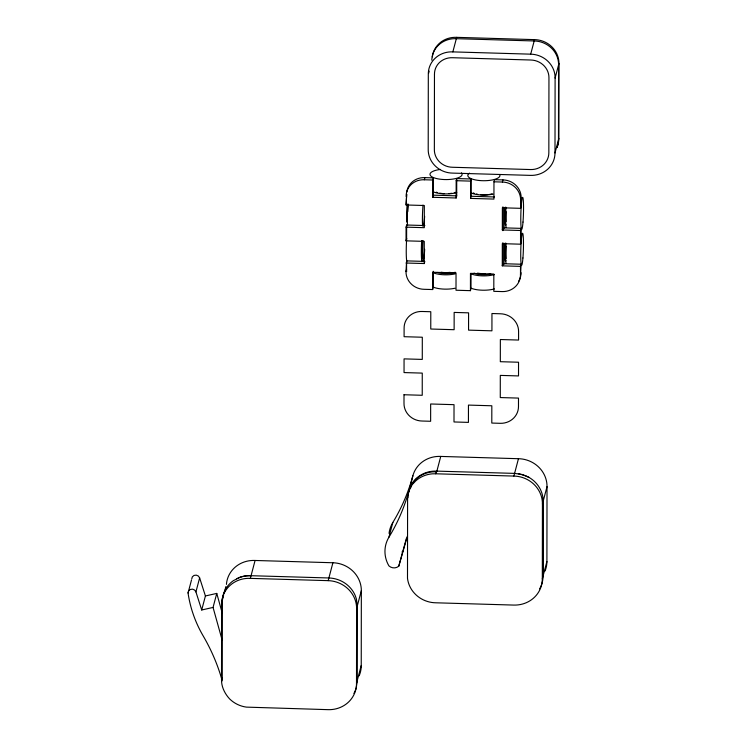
<?xml version="1.0" encoding="UTF-8"?>
<svg xmlns="http://www.w3.org/2000/svg" width="747" height="747" viewBox="0 0 747 747"><rect width="100%" height="100%" fill="white"/><g stroke="black" fill="none" stroke-linecap="round" stroke-linejoin="round"><path stroke-width="1.12" d="M543.032 576.217L543.134 501.358L543.032 576.217A28.563 26.911 14.8 0 1 539.642 588.86M226.472 584.387L226.528 583.286A28.199 26.565 14.8 0 1 255.082 560.474L332.91 562.752A28.582 26.929 14.8 0 1 361.343 590.606L361.24 665.465L356.506 683.365A28.386 26.743 14.8 0 1 327.886 709.65L246.398 707.12A28.227 26.593 14.8 0 1 229.693 698.987C224.875 693.842 221.392 686.923 221.514 679.733L221.626 604.762L222.503 598.515A28.199 26.565 14.8 0 1 233.419 580.634L239.983 577.291A28.199 26.565 14.8 0 1 251.057 575.704L328.885 577.973A28.582 26.929 14.8 0 1 355.17 595.424L356.356 598.814L357.318 605.836L357.215 680.685L356.291 687.707A28.395 26.743 14.8 0 1 353.91 693.44M222.186 680.89L222.232 601.111M356.506 683.365L356.618 608.506L361.343 590.606M433.232 271.273L433.204 287.408L432.644 289.547L424.203 289.304A17.909 16.873 14.8 0 1 406.004 271.478L406.583 260.88L424.8 261.413L424.24 263.551L406.023 263.019M424.24 263.551L424.268 241.374L406.051 240.842L406.069 227.153L406.639 225.015L424.856 225.547M406.097 204.977L406.676 194.379L406.097 204.977L424.324 205.509L424.287 227.686L406.069 227.153M406.676 271.619A17.909 16.873 14.8 0 1 406.573 269.34L406.583 260.88M406.639 225.015L406.611 238.704L406.051 240.842M432.644 289.547L432.662 272.253L456.034 272.944L456.006 290.228L470.442 290.658L471.002 288.519L471.03 273.533M502.329 229.964L502.899 227.826L521.117 228.367L520.556 230.496L502.329 229.964L502.367 207.797L520.584 208.329L521.163 197.731A18.096 17.05 14.8 0 0 502.964 179.906L494.523 179.663L493.963 181.801L493.935 199.085L470.573 198.403L471.133 196.265L471.161 178.981L456.725 178.552L456.706 195.845L456.137 197.983L432.774 197.301L432.793 180.008L433.363 177.87L424.922 177.627A17.909 16.873 14.8 0 0 406.788 192.11M433.363 177.87L433.335 195.163L432.774 197.301M456.137 197.983L456.165 180.69L456.725 178.552M470.442 290.658L470.461 273.365L493.832 274.046L493.804 291.339L502.245 291.582A18.292 17.228 14.8 0 0 520.491 274.831L521.07 264.233L502.843 263.7L502.283 265.839L520.5 266.371L521.07 264.233M470.573 198.403L470.591 181.119L471.161 178.981M502.283 265.839L502.311 243.662L520.528 244.194L521.098 242.056L521.117 228.367M502.843 265.241L502.88 242.691M502.89 230.646L502.927 206.826M504.029 264.186L504.066 243.429M504.085 228.433L504.113 207.675M520.491 274.831L520.5 266.371M520.528 244.194L520.556 230.496M520.584 208.329L521.163 197.731M412.876 475.746L407.591 496.606L407.498 578.309A28.199 26.565 14.8 0 0 435.987 602.801L513.805 605.079A28.582 26.929 14.8 0 0 542.322 578.888L542.425 504.029L547.019 486.671A28.395 26.743 14.8 0 0 518.465 458.705L440.749 456.426A28.199 26.565 14.8 0 0 412.876 475.746A202.39 190.662 14.8 0 1 392.838 522.47A30.851 29.058 14.8 0 0 389.038 533.386M545.067 570.988A28.582 26.929 14.8 0 0 546.907 561.529L547.019 486.671M456.688 37.35L452.85 51.888A24.081 22.69 14.8 0 0 428.311 74.429L428.208 149.139A24.081 22.69 14.8 0 0 452.673 173.108L530.594 175.386A24.464 23.054 14.8 0 0 554.993 152.976L555.105 78.071L558.943 63.532A24.268 22.868 14.8 0 0 534.535 39.628L456.688 37.35A24.081 22.69 14.8 0 0 432.308 56.837M556.963 147.234A24.464 23.054 14.8 0 0 558.84 138.438L558.943 63.532M222.503 598.515L222.447 599.617L223.596 595.266M407.965 497.754C407.843 490.695 411.308 483.879 416.2 478.976A28.227 26.593 14.8 0 1 432.924 471.824L436.696 471.796L440.749 456.426M221.915 679.611A202.39 190.662 14.8 0 0 203.147 635.865A126.85 119.501 14.8 0 1 193.501 615.052L192.287 611.448A126.85 119.501 14.8 0 1 188.057 593.006L191.475 580.064M201.709 609.991L205.416 595.966L216.761 593.407L213.054 607.432L201.709 609.991L195.929 591.913L199.636 577.889A4.043 3.81 14.8 0 0 191.764 578.981M224.175 593.09L225.893 586.563M221.626 604.762L222.148 602.754M221.514 679.733L222.046 677.734M221.803 601.186A28.199 26.565 14.8 0 1 250.357 578.374L255.082 560.474M428.601 73.327L429.18 71.124M406.116 196.517A17.909 16.873 14.8 0 1 424.352 179.766L424.922 177.627M406.004 271.478L406.573 269.34M356.618 608.506A28.582 26.929 14.8 0 0 328.176 580.652L332.91 562.752M407.348 536.197L398.777 566.17A7.153 6.732 14.8 0 1 388.916 565.881A30.851 29.058 14.8 0 1 388.954 537.168L392.838 522.47M408.898 491.293L410.822 486.53M410.299 488.538L413.343 481.992M555.105 78.071A24.268 22.868 14.8 0 0 530.697 54.167L534.535 39.628M398.777 566.17L406.471 538.157M520.594 199.869A18.096 17.05 14.8 0 0 502.404 182.044L502.964 179.906M412.811 483.991L415.668 480.984A28.227 26.593 14.8 0 1 432.392 473.831L435.706 473.785L436.239 471.777M554.993 152.976L558.84 138.438M542.425 504.029A28.386 26.743 14.8 0 0 513.88 476.072L518.465 458.705M542.322 578.888L546.907 561.529M236.575 578.748L239.983 577.291A28.237 26.603 14.8 0 1 251.057 575.704M452.85 51.888L530.697 54.167M424.352 179.766L432.793 180.008M456.165 180.69L470.591 181.119M493.963 181.801L502.404 182.044M433.055 195.154L456.706 195.845M471.133 196.265L494.505 196.956M435.706 473.785L513.88 476.072M250.357 578.374L328.176 580.652M543.134 501.368A28.386 26.743 14.8 0 0 528.941 477.361L522.013 474.476L514.59 473.393L436.874 471.124A28.209 26.575 14.8 0 0 408.992 490.434A202.39 190.662 14.8 0 1 388.954 537.168M518.334 473.701L525.571 475.708L528.941 477.361M199.636 577.889L205.416 595.966M216.761 593.407L222.251 613.11M213.054 607.432L222.204 640.272M188.057 593.006A4.043 3.81 14.8 0 1 195.929 591.913M361.24 665.465A28.395 26.743 14.8 0 1 359.13 675.83M402.661 551.473A7.153 6.732 14.8 0 1 401.961 552.014M557.001 147.635A24.464 23.054 14.8 0 0 558.485 139.773L558.588 64.868A24.268 22.868 14.8 0 0 534.18 40.964L456.333 38.685A24.081 22.69 14.8 0 0 431.803 60.199M424.641 216.387A16.06 1.177 -87.1 0 1 423.437 225.902M422.699 226.061A16.06 1.177 -87.1 0 1 423.017 205.07M407.601 225.286A16.06 1.177 -87.1 0 1 407.918 204.295M407.498 220.972A12.354 0.906 -87.1 0 1 406.583 218.498A12.354 0.906 -87.1 0 1 407.162 204.136M407.75 211.7A12.354 0.906 -87.1 0 1 408.226 204.192M461.431 172.865A16.06 5.229 0.1 0 1 450.983 179.336A16.06 5.229 0.1 0 1 430.87 176.04A16.06 5.229 0.1 0 1 440.478 169.438M456.753 192.586A16.06 5.229 0.1 0 1 433.419 191.904M455.362 192.343A12.354 4.024 0.1 0 1 454.279 192.698M451.73 193.268A12.354 4.024 0.1 0 1 448.826 193.613M444.194 193.669A12.354 4.024 0.1 0 1 439.824 193.165M437.368 192.549A12.354 4.024 0.1 0 1 436.332 192.175M499.715 174.649A16.06 5.229 0.1 0 1 481.498 180.662A16.06 5.229 0.1 0 1 469.499 173.136M492.992 194.127A16.06 5.229 0.1 0 1 471.245 193.043M492.096 193.837A12.354 4.024 0.1 0 1 489.556 194.407M488.136 194.612A12.354 4.024 0.1 0 1 480.508 194.696M477.65 194.304A12.354 4.024 0.1 0 1 476.362 194.024M474.149 193.314A12.354 4.024 0.1 0 1 473.271 192.894M406.798 261.301A16.06 1.298 -88.3 0 1 406.695 238.442M423.362 257.192A16.06 1.298 -88.3 0 1 422.699 261.581M421.896 261.739A16.06 1.298 -88.3 0 1 421.672 240.721M424.669 249.302A12.354 0.999 -88.3 0 1 423.101 257.976A12.354 0.999 -88.3 0 1 423.073 240.646M422.699 258.07A12.354 0.999 -88.3 0 1 421.728 254.419A12.354 0.999 -88.3 0 1 422.008 240.618M506.036 263.523A16.06 1.298 -88.3 0 1 505.943 243.223M505.915 260.544A12.354 0.999 -88.3 0 1 504.935 256.884A12.354 0.999 -88.3 0 1 505.215 243.083M506.092 258.527A12.354 0.999 -88.3 0 1 506.111 246.015M506.092 227.592A16.06 1.298 -88.3 0 1 506.008 207.292M505.971 224.604A12.354 0.999 -88.3 0 1 505 220.953A12.354 0.999 -88.3 0 1 505.271 207.152M506.092 221.551A12.354 0.999 -88.3 0 1 506.102 211.606M494.449 288.902A16.06 5.229 0.1 0 1 471.114 288.221M494.467 274.569A16.06 5.229 0.1 0 1 471.142 273.888M485.018 273.654A12.354 4.024 0.1 0 1 477.548 273.122M490.779 273.981A12.354 4.024 0.1 0 1 474.046 273.15M521.051 272.692A18.292 17.228 14.8 0 1 518.595 281.264M455.026 288.23A16.06 5.229 0.1 0 1 433.279 287.147M455.044 273.906A16.06 5.229 0.1 0 1 433.297 272.814M450.189 272.356A12.354 4.024 0.1 0 1 441.094 272.272M455.24 272.235A12.354 4.024 0.1 0 1 437.247 272.45M404.006 394.743L403.996 403.203A17.909 16.873 14.8 0 0 422.195 421.028L430.636 421.271L430.655 403.987L454.027 404.669L453.999 421.962L468.434 422.382L468.453 405.089L491.825 405.78L491.797 423.063L500.238 423.316A18.292 17.228 14.8 0 0 518.483 406.555L518.493 398.095L500.275 397.563L500.303 375.396L518.521 375.928L518.539 362.23L500.322 361.697L500.359 339.521L518.577 340.053L518.586 331.593A18.096 17.05 14.8 0 0 500.397 313.777L491.956 313.525L491.928 330.818L468.565 330.137L468.584 312.844L454.157 312.423L454.129 329.707L430.767 329.025L430.786 311.732L422.344 311.49A17.909 16.873 14.8 0 0 404.108 328.241L404.09 336.701L422.307 337.233L422.279 359.41L404.062 358.877L404.043 372.576L422.26 373.108L422.232 395.284L404.006 394.743M434.465 74.476L434.362 149.437A17.909 16.873 14.8 0 0 452.551 167.263L530.594 169.55A18.292 17.228 14.8 0 0 548.84 152.79L548.952 77.828A18.096 17.05 14.8 0 0 530.753 60.012L452.71 57.724A17.909 16.873 14.8 0 0 434.465 74.476M522.928 257.995A16.06 1.298 -88.3 0 0 522.62 233.297A16.06 1.298 -88.3 0 0 520.734 256.707A16.06 1.298 -88.3 0 0 522.928 257.995M522.993 222.064A16.06 1.298 -88.3 0 0 522.676 197.357A16.06 1.298 -88.3 0 0 520.79 220.767A16.06 1.298 -88.3 0 0 522.993 222.064"/></g></svg>
